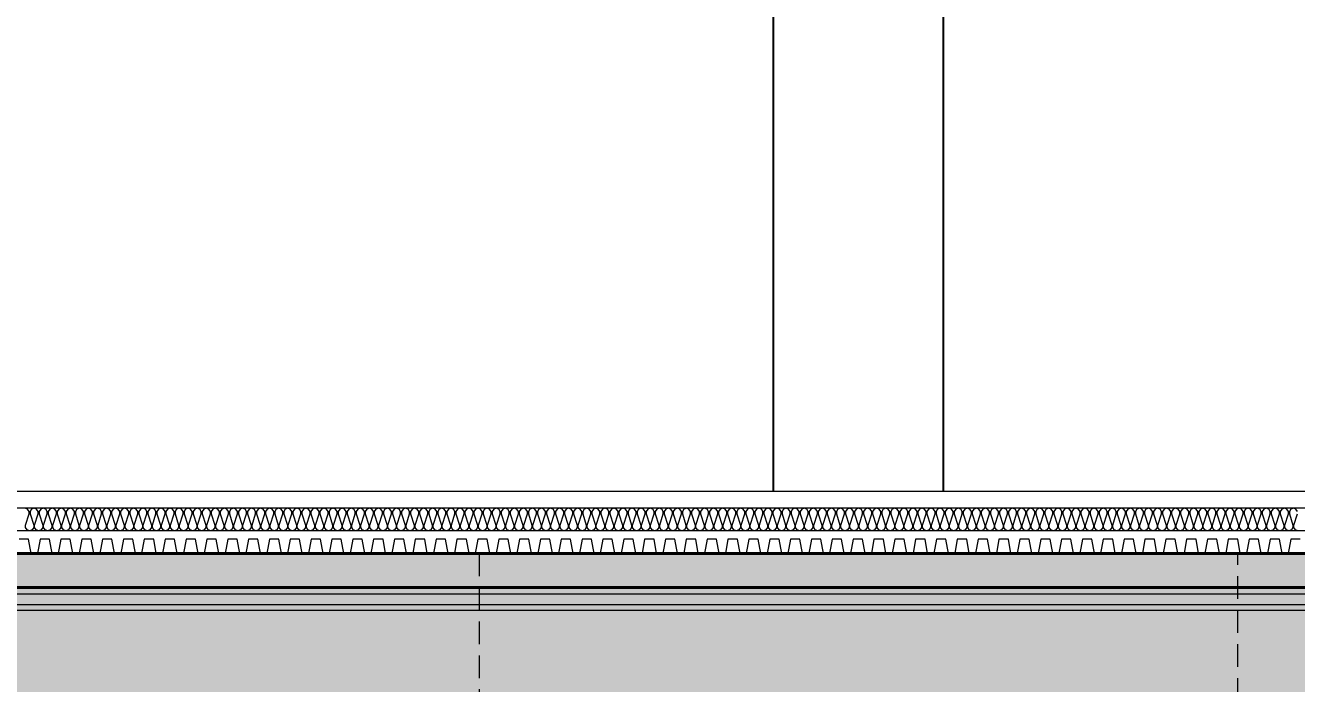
# Model space of a CAD drawing. Header units: millimetres. Extents: x 0 to 420000, y 0 to 297000.
# Drawn here: x 278656 to 289880, y 22751 to 28563 of the extents above; entities that cross this region are included whole.
import ezdxf
from ezdxf.enums import TextEntityAlignment as Align

# ---------------------------------------------------------------- set-up
doc = ezdxf.new("R2010")
doc.units = ezdxf.units.MM
doc.linetypes.add('CEN', pattern=[62, 60, -1, 0, -1])
doc.linetypes.add('HIDDEN', pattern=[0.375, 0.25, -0.125])
for name, color, linetype, lineweight in [('A-AXIS-LINE', 1, 'CEN', 15), ('A-CONC-LIN1', 2, 'Continuous', 40), ('A-ELEV-LIN2', 7, 'Continuous', 25), ('A-SECT-LIN3', 255, 'Continuous', 18), ('A-XXXX-DRBD', 9, 'Continuous', 20), ('A-XXXX-FIN2', 6, 'Continuous', 20), ('A-XXXX-HATC', 8, 'Continuous', 18), ('A-XXXX-HID', 8, 'HIDDEN', 18), ('A-XXXX-INSL2', 8, 'Continuous', 18)]:
    doc.layers.add(name, color=color, linetype=linetype, lineweight=lineweight)
doc.layers.add('A-CONC-SOLD', color=253, linetype='CEN')
doc.layers.add('A-XXXX-SOLD', color=252, linetype='Continuous')
doc.layers.add('A-XXXX-NPLT', color=144, linetype='Continuous', lineweight=15, plot=False)
doc.styles.add('맑은고딕', font='')
doc.styles.get('맑은고딕').set_extended_font_data('Malgun Gothic')

# ---------------------------------------------------------------- blocks, each defined once
blk = doc.blocks.new('axis(211208)')
at = {"layer": 'A-AXIS-LINE', "ltscale": 1000}
for p, q in [((4631788.1, -441118.7), (4955413.1, -441118.7)), ((4631788.1, -442118.7), (4955413.1, -442118.7))]:
    blk.add_line(p, q, dxfattribs=at)
blk = doc.blocks.new('지하2층')
at = {"layer": 'A-CONC-SOLD'}
h = blk.add_hatch(color=256, dxfattribs=at)
h.dxf.hatch_style = 1
h.paths.add_polyline_path([(4879374, -392169), (4878974, -392169), (4878974, -391119), (4878824, -391119), (4878824, -391369), (4878374, -391369), (4878374, -392369), (4878324, -392369), (4878324, -393069), (4878674, -393069), (4878674, -401669), (4877924, -401669), (4877924, -401119), (4877724, -401119), (4877724, -401669), (4801524, -401669), (4801524, -401129), (4801324, -401129), (4801324, -401969), (4801494, -401969), (4801479, -401978), (4801479, -402319), (4759169, -402319), (4759169, -401978), (4759154, -401969), (4759324, -401969), (4759324, -401129), (4759124, -401129), (4759124, -401669), (4682924, -401669), (4682924, -401119), (4682724, -401119), (4682724, -401669), (4681974, -401669), (4681974, -393069), (4682324, -393069), (4682324, -392369), (4682274, -392369), (4682274, -391369), (4681824, -391369), (4681824, -391119), (4681674, -391119), (4681674, -392169), (4681274, -392169), (4681274, -401969), (4758324, -401969), (4758324, -402619), (4802324, -402619), (4802324, -401969), (4879374, -401969)])
at = {"layer": 'A-CONC-LIN1'}
for points in [[(4681674, -391119), (4681674, -392169), (4681274, -392169), (4681274, -401969), (4758324, -401969), (4758324, -402619), (4802324, -402619), (4802324, -401969), (4879374, -401969), (4879374, -392169), (4878974, -392169), (4878974, -391119)], [(4878974, -391119), (4878824, -391119), (4878824, -391369), (4878374, -391369), (4878374, -392369), (4878324, -392369), (4878324, -393069), (4878674, -393069), (4878674, -401669), (4877924, -401669), (4877924, -401119), (4877724, -401119), (4877724, -401669), (4801524, -401669), (4801524, -401129), (4801324, -401129), (4801324, -401969), (4801494, -401969), (4801479, -401978), (4801479, -402319), (4759169, -402319)]]:
    blk.add_lwpolyline(points, dxfattribs=at)
at = {"layer": 'A-ELEV-LIN2'}
for p, q in [((4855574, -401119), (4855574, -392869)), ((4857074, -401119), (4857074, -392869))]:
    blk.add_line(p, q, dxfattribs=at)
at = {"layer": 'A-XXXX-DRBD'}
blk.add_lwpolyline([(4860224, -401544), (4860142, -401544), (4860118, -401669), (4860064, -401669), (4860040, -401544), (4859958, -401544), (4859934, -401669), (4859880, -401669), (4859856, -401544), (4859773, -401544), (4859750, -401669), (4859695, -401669), (4859672, -401544), (4859589, -401544), (4859566, -401669), (4859511, -401669), (4859488, -401544), (4859405, -401544), (4859382, -401669), (4859327, -401669), (4859304, -401544), (4859221, -401544), (4859198, -401669), (4859143, -401669), (4859120, -401544), (4859037, -401544), (4859014, -401669), (4858959, -401669), (4858936, -401544), (4858853, -401544), (4858830, -401669), (4858775, -401669), (4858752, -401544), (4858669, -401544), (4858646, -401669), (4858591, -401669), (4858568, -401544), (4858485, -401544), (4858461, -401669), (4858407, -401669), (4858384, -401544), (4858301, -401544), (4858277, -401669), (4858223, -401669), (4858199, -401544), (4858117, -401544), (4858093, -401669), (4858039, -401669), (4858015, -401544), (4857933, -401544), (4857909, -401669), (4857855, -401669), (4857831, -401544), (4857748, -401544), (4857725, -401669), (4857670, -401669), (4857647, -401544), (4857564, -401544), (4857541, -401669), (4857486, -401669), (4857463, -401544), (4857380, -401544), (4857357, -401669), (4857302, -401669), (4857279, -401544), (4857196, -401544), (4857173, -401669), (4857118, -401669), (4857095, -401544), (4857012, -401544), (4856989, -401669), (4856934, -401669), (4856911, -401544), (4856828, -401544), (4856805, -401669), (4856750, -401669), (4856727, -401544), (4856644, -401544), (4856621, -401669), (4856566, -401669), (4856543, -401544), (4856460, -401544), (4856437, -401669), (4856382, -401669), (4856359, -401544), (4856276, -401544), (4856252, -401669), (4856198, -401669), (4856174, -401544), (4856092, -401544), (4856068, -401669), (4856014, -401669), (4855990, -401544), (4855908, -401544), (4855884, -401669), (4855830, -401669), (4855806, -401544), (4855723, -401544), (4855700, -401669), (4855646, -401669), (4855622, -401544), (4855539, -401544), (4855516, -401669), (4855461, -401669), (4855438, -401544), (4855355, -401544), (4855332, -401669), (4855277, -401669), (4855254, -401544), (4855171, -401544), (4855148, -401669), (4855093, -401669), (4855070, -401544), (4854987, -401544), (4854964, -401669), (4854909, -401669), (4854886, -401544), (4854803, -401544), (4854780, -401669), (4854725, -401669), (4854702, -401544), (4854619, -401544), (4854596, -401669), (4854541, -401669), (4854518, -401544), (4854435, -401544), (4854412, -401669), (4854357, -401669), (4854334, -401544), (4854251, -401544), (4854227, -401669), (4854173, -401669), (4854149, -401544), (4854067, -401544), (4854043, -401669), (4853989, -401669), (4853965, -401544), (4853883, -401544), (4853859, -401669), (4853805, -401669), (4853781, -401544), (4853698, -401544), (4853675, -401669), (4853621, -401669), (4853597, -401544), (4853514, -401544), (4853491, -401669), (4853436, -401669), (4853413, -401544), (4853330, -401544), (4853307, -401669), (4853252, -401669), (4853229, -401544), (4853146, -401544), (4853123, -401669), (4853068, -401669), (4853045, -401544), (4852962, -401544), (4852939, -401669), (4852884, -401669), (4852861, -401544), (4852778, -401544), (4852755, -401669), (4852700, -401669), (4852677, -401544), (4852594, -401544), (4852571, -401669), (4852516, -401669), (4852493, -401544), (4852410, -401544), (4852387, -401669), (4852332, -401669), (4852309, -401544), (4852226, -401544), (4852202, -401669), (4852148, -401669), (4852125, -401544), (4852042, -401544), (4852018, -401669), (4851964, -401669), (4851940, -401544), (4851858, -401544), (4851834, -401669), (4851780, -401669), (4851756, -401544), (4851674, -401544), (4851650, -401669), (4851596, -401669), (4851572, -401544), (4851489, -401544), (4851466, -401669), (4851411, -401669), (4851388, -401544), (4851305, -401544), (4851282, -401669), (4851227, -401669), (4851204, -401544), (4851121, -401544), (4851098, -401669), (4851043, -401669), (4851020, -401544), (4850937, -401544), (4850914, -401669), (4850859, -401669), (4850836, -401544), (4850753, -401544), (4850730, -401669), (4850675, -401669), (4850652, -401544), (4850569, -401544), (4850546, -401669), (4850491, -401669), (4850468, -401544), (4850385, -401544), (4850362, -401669), (4850307, -401669), (4850284, -401544), (4850201, -401544), (4850177, -401669), (4850123, -401669), (4850100, -401544), (4850017, -401544), (4849993, -401669), (4849939, -401669), (4849915, -401544), (4849833, -401544), (4849809, -401669), (4849755, -401669), (4849731, -401544), (4849649, -401544), (4849625, -401669), (4849571, -401669), (4849547, -401544), (4849464, -401544), (4849441, -401669), (4849386, -401669), (4849363, -401544), (4849280, -401544), (4849257, -401669), (4849202, -401669), (4849179, -401544), (4849096, -401544), (4849073, -401669), (4849018, -401669), (4848995, -401544), (4848912, -401544)], dxfattribs=at)
at = {"layer": 'A-XXXX-FIN2'}
blk.add_lwpolyline([(4801424, -401119), (4877724, -401119)], dxfattribs=at)
at = {"layer": 'A-XXXX-INSL2'}
for points in [[(4877724, -401269), (4801534, -401269)], [(4860204, -401469), (4860182, -401461), (4860168, -401441), (4860168, -401419), (4860200, -401319)], [(4860200, -401297), (4860186, -401277), (4860164, -401269), (4860142, -401277), (4860128, -401297), (4860128, -401319), (4860160, -401419), (4860160, -401441), (4860146, -401461), (4860124, -401469), (4860102, -401461), (4860088, -401441), (4860088, -401419), (4860120, -401319), (4860120, -401297), (4860106, -401277), (4860084, -401269), (4860062, -401277), (4860048, -401297), (4860048, -401319), (4860080, -401419), (4860080, -401441), (4860066, -401461), (4860044, -401469), (4860022, -401461), (4860008, -401441), (4860008, -401419), (4860040, -401319), (4860040, -401297), (4860026, -401277), (4860004, -401269), (4859982, -401277), (4859968, -401297), (4859968, -401319), (4860000, -401419), (4860000, -401441), (4859986, -401461), (4859964, -401469), (4859942, -401461), (4859928, -401441), (4859928, -401419), (4859960, -401319), (4859960, -401297), (4859946, -401277), (4859924, -401269), (4859902, -401277), (4859888, -401297), (4859888, -401319), (4859920, -401419), (4859920, -401441), (4859906, -401461), (4859884, -401469), (4859862, -401461), (4859848, -401441), (4859848, -401419), (4859880, -401319), (4859880, -401297), (4859866, -401277), (4859844, -401269), (4859822, -401277), (4859808, -401297), (4859808, -401319), (4859840, -401419), (4859840, -401441), (4859826, -401461), (4859804, -401469), (4859782, -401461), (4859768, -401441), (4859768, -401419), (4859800, -401319), (4859800, -401297), (4859786, -401277), (4859764, -401269), (4859742, -401277), (4859728, -401297), (4859728, -401319), (4859760, -401419), (4859760, -401441), (4859746, -401461), (4859724, -401469), (4859702, -401461), (4859688, -401441), (4859688, -401419), (4859720, -401319), (4859720, -401297), (4859706, -401277), (4859684, -401269), (4859662, -401277), (4859648, -401297), (4859648, -401319), (4859680, -401419), (4859680, -401441), (4859666, -401461), (4859644, -401469), (4859622, -401461), (4859608, -401441), (4859608, -401419), (4859640, -401319), (4859640, -401297), (4859626, -401277), (4859604, -401269), (4859582, -401277), (4859568, -401297), (4859568, -401319), (4859600, -401419), (4859600, -401441), (4859586, -401461), (4859564, -401469), (4859542, -401461), (4859528, -401441), (4859528, -401419), (4859560, -401319), (4859560, -401297), (4859546, -401277), (4859524, -401269), (4859502, -401277), (4859488, -401297), (4859488, -401319), (4859520, -401419), (4859520, -401441), (4859506, -401461), (4859484, -401469), (4859462, -401461), (4859448, -401441), (4859448, -401419), (4859480, -401319), (4859480, -401297), (4859466, -401277), (4859444, -401269), (4859422, -401277), (4859408, -401297), (4859408, -401319), (4859440, -401419), (4859440, -401441), (4859426, -401461), (4859404, -401469), (4859382, -401461), (4859368, -401441), (4859368, -401419), (4859400, -401319), (4859400, -401297), (4859386, -401277), (4859364, -401269), (4859342, -401277), (4859328, -401297), (4859328, -401319), (4859360, -401419), (4859360, -401441), (4859346, -401461), (4859324, -401469), (4859302, -401461), (4859288, -401441), (4859288, -401419), (4859320, -401319), (4859320, -401297), (4859306, -401277), (4859284, -401269), (4859262, -401277), (4859248, -401297), (4859248, -401319), (4859280, -401419), (4859280, -401441), (4859266, -401461), (4859244, -401469), (4859222, -401461), (4859208, -401441), (4859208, -401419), (4859240, -401319), (4859240, -401297), (4859226, -401277), (4859204, -401269), (4859182, -401277), (4859168, -401297), (4859168, -401319), (4859200, -401419), (4859200, -401441), (4859186, -401461), (4859164, -401469), (4859142, -401461), (4859128, -401441), (4859128, -401419), (4859160, -401319), (4859160, -401297), (4859146, -401277), (4859124, -401269), (4859102, -401277), (4859088, -401297), (4859088, -401319), (4859120, -401419), (4859120, -401441), (4859106, -401461), (4859084, -401469), (4859062, -401461), (4859048, -401441), (4859048, -401419), (4859080, -401319), (4859080, -401297), (4859066, -401277), (4859044, -401269), (4859022, -401277), (4859008, -401297), (4859008, -401319), (4859040, -401419), (4859040, -401441), (4859026, -401461), (4859004, -401469), (4858982, -401461), (4858968, -401441), (4858968, -401419), (4859000, -401319), (4859000, -401297), (4858986, -401277), (4858964, -401269), (4858942, -401277), (4858928, -401297), (4858928, -401319), (4858960, -401419), (4858960, -401441), (4858946, -401461), (4858924, -401469), (4858902, -401461), (4858888, -401441), (4858888, -401419), (4858920, -401319), (4858920, -401297), (4858906, -401277), (4858884, -401269), (4858862, -401277), (4858848, -401297), (4858848, -401319), (4858880, -401419), (4858880, -401441), (4858866, -401461), (4858844, -401469), (4858822, -401461), (4858808, -401441), (4858808, -401419), (4858840, -401319), (4858840, -401297), (4858826, -401277), (4858804, -401269), (4858782, -401277), (4858768, -401297), (4858768, -401319), (4858800, -401419), (4858800, -401441), (4858786, -401461), (4858764, -401469), (4858742, -401461), (4858728, -401441), (4858728, -401419), (4858760, -401319), (4858760, -401297), (4858746, -401277), (4858724, -401269), (4858702, -401277), (4858688, -401297), (4858688, -401319), (4858720, -401419), (4858720, -401441), (4858706, -401461), (4858684, -401469), (4858662, -401461), (4858648, -401441), (4858648, -401419), (4858680, -401319), (4858680, -401297), (4858666, -401277), (4858644, -401269), (4858622, -401277), (4858608, -401297), (4858608, -401319), (4858640, -401419), (4858640, -401441), (4858626, -401461), (4858604, -401469), (4858582, -401461), (4858568, -401441), (4858568, -401419), (4858600, -401319), (4858600, -401297), (4858586, -401277), (4858564, -401269), (4858542, -401277), (4858528, -401297), (4858528, -401319), (4858560, -401419), (4858560, -401441), (4858546, -401461), (4858524, -401469), (4858502, -401461), (4858488, -401441), (4858488, -401419), (4858520, -401319), (4858520, -401297), (4858506, -401277), (4858484, -401269), (4858462, -401277), (4858448, -401297), (4858448, -401319), (4858480, -401419), (4858480, -401441), (4858466, -401461), (4858444, -401469), (4858422, -401461), (4858408, -401441), (4858408, -401419), (4858440, -401319), (4858440, -401297), (4858426, -401277), (4858404, -401269), (4858382, -401277), (4858368, -401297), (4858368, -401319), (4858400, -401419), (4858400, -401441), (4858386, -401461), (4858364, -401469), (4858342, -401461), (4858328, -401441), (4858328, -401419), (4858360, -401319), (4858360, -401297), (4858346, -401277), (4858324, -401269), (4858302, -401277), (4858288, -401297), (4858288, -401319), (4858320, -401419), (4858320, -401441), (4858306, -401461), (4858284, -401469), (4858262, -401461), (4858248, -401441), (4858248, -401419), (4858280, -401319), (4858280, -401297), (4858266, -401277), (4858244, -401269), (4858222, -401277), (4858208, -401297), (4858208, -401319), (4858240, -401419), (4858240, -401441), (4858226, -401461), (4858204, -401469), (4858182, -401461), (4858168, -401441), (4858168, -401419), (4858200, -401319), (4858200, -401297), (4858186, -401277), (4858164, -401269), (4858142, -401277), (4858128, -401297), (4858128, -401319), (4858160, -401419), (4858160, -401441), (4858146, -401461), (4858124, -401469), (4858102, -401461), (4858088, -401441), (4858088, -401419), (4858120, -401319), (4858120, -401297), (4858106, -401277), (4858084, -401269), (4858062, -401277), (4858048, -401297), (4858048, -401319), (4858080, -401419), (4858080, -401441), (4858066, -401461), (4858044, -401469), (4858022, -401461), (4858008, -401441), (4858008, -401419), (4858040, -401319), (4858040, -401297), (4858026, -401277), (4858004, -401269), (4857982, -401277), (4857968, -401297), (4857968, -401319), (4858000, -401419), (4858000, -401441), (4857986, -401461), (4857964, -401469), (4857942, -401461), (4857928, -401441), (4857928, -401419), (4857960, -401319), (4857960, -401297), (4857946, -401277), (4857924, -401269), (4857902, -401277), (4857888, -401297), (4857888, -401319), (4857920, -401419), (4857920, -401441), (4857906, -401461), (4857884, -401469), (4857862, -401461), (4857848, -401441), (4857848, -401419), (4857880, -401319), (4857880, -401297), (4857866, -401277), (4857844, -401269), (4857822, -401277), (4857808, -401297), (4857808, -401319), (4857840, -401419), (4857840, -401441), (4857826, -401461), (4857804, -401469), (4857782, -401461), (4857768, -401441), (4857768, -401419), (4857800, -401319), (4857800, -401297), (4857786, -401277), (4857764, -401269), (4857742, -401277), (4857728, -401297), (4857728, -401319), (4857760, -401419), (4857760, -401441), (4857746, -401461), (4857724, -401469), (4857702, -401461), (4857688, -401441), (4857688, -401419), (4857720, -401319), (4857720, -401297), (4857706, -401277), (4857684, -401269), (4857662, -401277), (4857648, -401297), (4857648, -401319), (4857680, -401419), (4857680, -401441), (4857666, -401461), (4857644, -401469), (4857622, -401461), (4857608, -401441), (4857608, -401419), (4857640, -401319), (4857640, -401297), (4857626, -401277), (4857604, -401269), (4857582, -401277), (4857568, -401297), (4857568, -401319), (4857600, -401419), (4857600, -401441), (4857586, -401461), (4857564, -401469), (4857542, -401461), (4857528, -401441), (4857528, -401419), (4857560, -401319), (4857560, -401297), (4857546, -401277), (4857524, -401269), (4857502, -401277), (4857488, -401297), (4857488, -401319), (4857520, -401419), (4857520, -401441), (4857506, -401461), (4857484, -401469), (4857462, -401461), (4857448, -401441), (4857448, -401419), (4857480, -401319), (4857480, -401297), (4857466, -401277), (4857444, -401269), (4857422, -401277), (4857408, -401297), (4857408, -401319), (4857440, -401419), (4857440, -401441), (4857426, -401461), (4857404, -401469), (4857382, -401461), (4857368, -401441), (4857368, -401419), (4857400, -401319), (4857400, -401297), (4857386, -401277), (4857364, -401269), (4857342, -401277), (4857328, -401297), (4857328, -401319), (4857360, -401419), (4857360, -401441), (4857346, -401461), (4857324, -401469), (4857302, -401461), (4857288, -401441), (4857288, -401419), (4857320, -401319), (4857320, -401297), (4857306, -401277), (4857284, -401269), (4857262, -401277), (4857248, -401297), (4857248, -401319), (4857280, -401419), (4857280, -401441), (4857266, -401461), (4857244, -401469), (4857222, -401461), (4857208, -401441), (4857208, -401419), (4857240, -401319), (4857240, -401297), (4857226, -401277), (4857204, -401269), (4857182, -401277), (4857168, -401297), (4857168, -401319), (4857200, -401419), (4857200, -401441), (4857186, -401461), (4857164, -401469), (4857142, -401461), (4857128, -401441), (4857128, -401419), (4857160, -401319), (4857160, -401297), (4857146, -401277), (4857124, -401269), (4857102, -401277), (4857088, -401297), (4857088, -401319), (4857120, -401419), (4857120, -401441), (4857106, -401461), (4857084, -401469), (4857062, -401461), (4857048, -401441), (4857048, -401419), (4857080, -401319), (4857080, -401297), (4857066, -401277), (4857044, -401269), (4857022, -401277), (4857008, -401297), (4857008, -401319), (4857040, -401419), (4857040, -401441), (4857026, -401461), (4857004, -401469), (4856982, -401461), (4856968, -401441), (4856968, -401419), (4857000, -401319), (4857000, -401297), (4856986, -401277), (4856964, -401269), (4856942, -401277), (4856928, -401297), (4856928, -401319), (4856960, -401419), (4856960, -401441), (4856946, -401461), (4856924, -401469), (4856902, -401461), (4856888, -401441), (4856888, -401419), (4856920, -401319), (4856920, -401297), (4856906, -401277), (4856884, -401269), (4856862, -401277), (4856848, -401297), (4856848, -401319), (4856880, -401419), (4856880, -401441), (4856866, -401461), (4856844, -401469), (4856822, -401461), (4856808, -401441), (4856808, -401419), (4856840, -401319), (4856840, -401297), (4856826, -401277), (4856804, -401269), (4856782, -401277), (4856768, -401297), (4856768, -401319), (4856800, -401419), (4856800, -401441), (4856786, -401461), (4856764, -401469), (4856742, -401461), (4856728, -401441), (4856728, -401419), (4856760, -401319), (4856760, -401297), (4856746, -401277), (4856724, -401269), (4856702, -401277), (4856688, -401297), (4856688, -401319), (4856720, -401419), (4856720, -401441), (4856706, -401461), (4856684, -401469), (4856662, -401461), (4856648, -401441), (4856648, -401419), (4856680, -401319), (4856680, -401297), (4856666, -401277), (4856644, -401269), (4856622, -401277), (4856608, -401297), (4856608, -401319), (4856640, -401419), (4856640, -401441), (4856626, -401461), (4856604, -401469), (4856582, -401461), (4856568, -401441), (4856568, -401419), (4856600, -401319), (4856600, -401297), (4856586, -401277), (4856564, -401269), (4856542, -401277), (4856528, -401297), (4856528, -401319), (4856560, -401419), (4856560, -401441), (4856546, -401461), (4856524, -401469), (4856502, -401461), (4856488, -401441), (4856488, -401419), (4856520, -401319), (4856520, -401297), (4856506, -401277), (4856484, -401269), (4856462, -401277), (4856448, -401297), (4856448, -401319), (4856480, -401419), (4856480, -401441), (4856466, -401461), (4856444, -401469), (4856422, -401461), (4856408, -401441), (4856408, -401419), (4856440, -401319), (4856440, -401297), (4856426, -401277), (4856404, -401269), (4856382, -401277), (4856368, -401297), (4856368, -401319), (4856400, -401419), (4856400, -401441), (4856386, -401461), (4856364, -401469), (4856342, -401461), (4856328, -401441), (4856328, -401419), (4856360, -401319), (4856360, -401297), (4856346, -401277), (4856324, -401269), (4856302, -401277), (4856288, -401297), (4856288, -401319), (4856320, -401419), (4856320, -401441), (4856306, -401461), (4856284, -401469), (4856262, -401461), (4856248, -401441), (4856248, -401419), (4856280, -401319), (4856280, -401297), (4856266, -401277), (4856244, -401269), (4856222, -401277), (4856208, -401297), (4856208, -401319), (4856240, -401419), (4856240, -401441), (4856226, -401461), (4856204, -401469), (4856182, -401461), (4856168, -401441), (4856168, -401419), (4856200, -401319), (4856200, -401297), (4856186, -401277), (4856164, -401269), (4856142, -401277), (4856128, -401297), (4856128, -401319), (4856160, -401419), (4856160, -401441), (4856146, -401461), (4856124, -401469), (4856102, -401461), (4856088, -401441), (4856088, -401419), (4856120, -401319), (4856120, -401297), (4856106, -401277), (4856084, -401269), (4856062, -401277), (4856048, -401297), (4856048, -401319), (4856080, -401419), (4856080, -401441), (4856066, -401461), (4856044, -401469), (4856022, -401461), (4856008, -401441), (4856008, -401419), (4856040, -401319), (4856040, -401297), (4856026, -401277), (4856004, -401269), (4855982, -401277), (4855968, -401297), (4855968, -401319), (4856000, -401419), (4856000, -401441), (4855986, -401461), (4855964, -401469), (4855942, -401461), (4855928, -401441), (4855928, -401419), (4855960, -401319), (4855960, -401297), (4855946, -401277), (4855924, -401269), (4855902, -401277), (4855888, -401297), (4855888, -401319), (4855920, -401419), (4855920, -401441), (4855906, -401461), (4855884, -401469), (4855862, -401461), (4855848, -401441), (4855848, -401419), (4855880, -401319), (4855880, -401297), (4855866, -401277), (4855844, -401269), (4855822, -401277), (4855808, -401297), (4855808, -401319), (4855840, -401419), (4855840, -401441), (4855826, -401461), (4855804, -401469), (4855782, -401461), (4855768, -401441), (4855768, -401419), (4855800, -401319), (4855800, -401297), (4855786, -401277), (4855764, -401269), (4855742, -401277), (4855728, -401297), (4855728, -401319), (4855760, -401419), (4855760, -401441), (4855746, -401461), (4855724, -401469), (4855702, -401461), (4855688, -401441), (4855688, -401419), (4855720, -401319), (4855720, -401297), (4855706, -401277), (4855684, -401269), (4855662, -401277), (4855648, -401297), (4855648, -401319), (4855680, -401419), (4855680, -401441), (4855666, -401461), (4855644, -401469), (4855622, -401461), (4855608, -401441), (4855608, -401419), (4855640, -401319), (4855640, -401297), (4855626, -401277), (4855604, -401269), (4855582, -401277), (4855568, -401297), (4855568, -401319), (4855600, -401419), (4855600, -401441), (4855586, -401461), (4855564, -401469), (4855542, -401461), (4855528, -401441), (4855528, -401419), (4855560, -401319), (4855560, -401297), (4855546, -401277), (4855524, -401269), (4855502, -401277), (4855488, -401297), (4855488, -401319), (4855520, -401419), (4855520, -401441), (4855506, -401461), (4855484, -401469), (4855462, -401461), (4855448, -401441), (4855448, -401419), (4855480, -401319), (4855480, -401297), (4855466, -401277), (4855444, -401269), (4855422, -401277), (4855408, -401297), (4855408, -401319), (4855440, -401419), (4855440, -401441), (4855426, -401461), (4855404, -401469), (4855382, -401461), (4855368, -401441), (4855368, -401419), (4855400, -401319), (4855400, -401297), (4855386, -401277), (4855364, -401269), (4855342, -401277), (4855328, -401297), (4855328, -401319), (4855360, -401419), (4855360, -401441), (4855346, -401461), (4855324, -401469), (4855302, -401461), (4855288, -401441), (4855288, -401419), (4855320, -401319), (4855320, -401297), (4855306, -401277), (4855284, -401269), (4855262, -401277), (4855248, -401297), (4855248, -401319), (4855280, -401419), (4855280, -401441), (4855266, -401461), (4855244, -401469), (4855222, -401461), (4855208, -401441), (4855208, -401419), (4855240, -401319), (4855240, -401297), (4855226, -401277), (4855204, -401269), (4855182, -401277), (4855168, -401297), (4855168, -401319), (4855200, -401419), (4855200, -401441), (4855186, -401461), (4855164, -401469), (4855142, -401461), (4855128, -401441), (4855128, -401419), (4855160, -401319), (4855160, -401297), (4855146, -401277), (4855124, -401269), (4855102, -401277), (4855088, -401297), (4855088, -401319), (4855120, -401419), (4855120, -401441), (4855106, -401461), (4855084, -401469), (4855062, -401461), (4855048, -401441), (4855048, -401419), (4855080, -401319), (4855080, -401297), (4855066, -401277), (4855044, -401269), (4855022, -401277), (4855008, -401297), (4855008, -401319), (4855040, -401419), (4855040, -401441), (4855026, -401461), (4855004, -401469), (4854982, -401461), (4854968, -401441), (4854968, -401419), (4855000, -401319), (4855000, -401297), (4854986, -401277), (4854964, -401269), (4854942, -401277), (4854928, -401297), (4854928, -401319), (4854960, -401419), (4854960, -401441), (4854946, -401461), (4854924, -401469), (4854902, -401461), (4854888, -401441), (4854888, -401419), (4854920, -401319), (4854920, -401297), (4854906, -401277), (4854884, -401269), (4854862, -401277), (4854848, -401297), (4854848, -401319), (4854880, -401419), (4854880, -401441), (4854866, -401461), (4854844, -401469), (4854822, -401461), (4854808, -401441), (4854808, -401419), (4854840, -401319), (4854840, -401297), (4854826, -401277), (4854804, -401269), (4854782, -401277), (4854768, -401297), (4854768, -401319), (4854800, -401419), (4854800, -401441), (4854786, -401461), (4854764, -401469), (4854742, -401461), (4854728, -401441), (4854728, -401419), (4854760, -401319), (4854760, -401297), (4854746, -401277), (4854724, -401269), (4854702, -401277), (4854688, -401297), (4854688, -401319), (4854720, -401419), (4854720, -401441), (4854706, -401461), (4854684, -401469), (4854662, -401461), (4854648, -401441), (4854648, -401419), (4854680, -401319), (4854680, -401297), (4854666, -401277), (4854644, -401269), (4854622, -401277), (4854608, -401297), (4854608, -401319), (4854640, -401419), (4854640, -401441), (4854626, -401461), (4854604, -401469), (4854582, -401461), (4854568, -401441), (4854568, -401419), (4854600, -401319), (4854600, -401297), (4854586, -401277), (4854564, -401269), (4854542, -401277), (4854528, -401297), (4854528, -401319), (4854560, -401419), (4854560, -401441), (4854546, -401461), (4854524, -401469), (4854502, -401461), (4854488, -401441), (4854488, -401419), (4854520, -401319), (4854520, -401297), (4854506, -401277), (4854484, -401269), (4854462, -401277), (4854448, -401297), (4854448, -401319), (4854480, -401419), (4854480, -401441), (4854466, -401461), (4854444, -401469), (4854422, -401461), (4854408, -401441), (4854408, -401419), (4854440, -401319), (4854440, -401297), (4854426, -401277), (4854404, -401269), (4854382, -401277), (4854368, -401297), (4854368, -401319), (4854400, -401419), (4854400, -401441), (4854386, -401461), (4854364, -401469), (4854342, -401461), (4854328, -401441), (4854328, -401419), (4854360, -401319), (4854360, -401297), (4854346, -401277), (4854324, -401269), (4854302, -401277), (4854288, -401297), (4854288, -401319), (4854320, -401419), (4854320, -401441), (4854306, -401461), (4854284, -401469), (4854262, -401461), (4854248, -401441), (4854248, -401419), (4854280, -401319), (4854280, -401297), (4854266, -401277), (4854244, -401269), (4854222, -401277), (4854208, -401297), (4854208, -401319), (4854240, -401419), (4854240, -401441), (4854226, -401461), (4854204, -401469), (4854182, -401461), (4854168, -401441), (4854168, -401419), (4854200, -401319), (4854200, -401297), (4854186, -401277), (4854164, -401269), (4854142, -401277), (4854128, -401297), (4854128, -401319), (4854160, -401419), (4854160, -401441), (4854146, -401461), (4854124, -401469), (4854102, -401461), (4854088, -401441), (4854088, -401419), (4854120, -401319), (4854120, -401297), (4854106, -401277), (4854084, -401269), (4854062, -401277), (4854048, -401297), (4854048, -401319), (4854080, -401419), (4854080, -401441), (4854066, -401461), (4854044, -401469), (4854022, -401461), (4854008, -401441), (4854008, -401419), (4854040, -401319), (4854040, -401297), (4854026, -401277), (4854004, -401269), (4853982, -401277), (4853968, -401297), (4853968, -401319), (4854000, -401419), (4854000, -401441), (4853986, -401461), (4853964, -401469), (4853942, -401461), (4853928, -401441), (4853928, -401419), (4853960, -401319), (4853960, -401297), (4853946, -401277), (4853924, -401269), (4853902, -401277), (4853888, -401297), (4853888, -401319), (4853920, -401419), (4853920, -401441), (4853906, -401461), (4853884, -401469), (4853862, -401461), (4853848, -401441), (4853848, -401419), (4853880, -401319), (4853880, -401297), (4853866, -401277), (4853844, -401269), (4853822, -401277), (4853808, -401297), (4853808, -401319), (4853840, -401419), (4853840, -401441), (4853826, -401461), (4853804, -401469), (4853782, -401461), (4853768, -401441), (4853768, -401419), (4853800, -401319), (4853800, -401297), (4853786, -401277), (4853764, -401269), (4853742, -401277), (4853728, -401297), (4853728, -401319), (4853760, -401419), (4853760, -401441), (4853746, -401461), (4853724, -401469), (4853702, -401461), (4853688, -401441), (4853688, -401419), (4853720, -401319), (4853720, -401297), (4853706, -401277), (4853684, -401269), (4853662, -401277), (4853648, -401297), (4853648, -401319), (4853680, -401419), (4853680, -401441), (4853666, -401461), (4853644, -401469), (4853622, -401461), (4853608, -401441), (4853608, -401419), (4853640, -401319), (4853640, -401297), (4853626, -401277), (4853604, -401269), (4853582, -401277), (4853568, -401297), (4853568, -401319), (4853600, -401419), (4853600, -401441), (4853586, -401461), (4853564, -401469), (4853542, -401461), (4853528, -401441), (4853528, -401419), (4853560, -401319), (4853560, -401297), (4853546, -401277), (4853524, -401269), (4853502, -401277), (4853488, -401297), (4853488, -401319), (4853520, -401419), (4853520, -401441), (4853506, -401461), (4853484, -401469), (4853462, -401461), (4853448, -401441), (4853448, -401419), (4853480, -401319), (4853480, -401297), (4853466, -401277), (4853444, -401269), (4853422, -401277), (4853408, -401297), (4853408, -401319), (4853440, -401419), (4853440, -401441), (4853426, -401461), (4853404, -401469), (4853382, -401461), (4853368, -401441), (4853368, -401419), (4853400, -401319), (4853400, -401297), (4853386, -401277), (4853364, -401269), (4853342, -401277), (4853328, -401297), (4853328, -401319), (4853360, -401419), (4853360, -401441), (4853346, -401461), (4853324, -401469), (4853302, -401461), (4853288, -401441), (4853288, -401419), (4853320, -401319), (4853320, -401297), (4853306, -401277), (4853284, -401269), (4853262, -401277), (4853248, -401297), (4853248, -401319), (4853280, -401419), (4853280, -401441), (4853266, -401461), (4853244, -401469), (4853222, -401461), (4853208, -401441), (4853208, -401419), (4853240, -401319), (4853240, -401297), (4853226, -401277), (4853204, -401269), (4853182, -401277), (4853168, -401297), (4853168, -401319), (4853200, -401419), (4853200, -401441), (4853186, -401461), (4853164, -401469), (4853142, -401461), (4853128, -401441), (4853128, -401419), (4853160, -401319), (4853160, -401297), (4853146, -401277), (4853124, -401269), (4853102, -401277), (4853088, -401297), (4853088, -401319), (4853120, -401419), (4853120, -401441), (4853106, -401461), (4853084, -401469), (4853062, -401461), (4853048, -401441), (4853048, -401419), (4853080, -401319), (4853080, -401297), (4853066, -401277), (4853044, -401269), (4853022, -401277), (4853008, -401297), (4853008, -401319), (4853040, -401419), (4853040, -401441), (4853026, -401461), (4853004, -401469), (4852982, -401461), (4852968, -401441), (4852968, -401419), (4853000, -401319), (4853000, -401297), (4852986, -401277), (4852964, -401269), (4852942, -401277), (4852928, -401297), (4852928, -401319), (4852960, -401419), (4852960, -401441), (4852946, -401461), (4852924, -401469), (4852902, -401461), (4852888, -401441), (4852888, -401419), (4852920, -401319), (4852920, -401297), (4852906, -401277), (4852884, -401269), (4852862, -401277), (4852848, -401297), (4852848, -401319), (4852880, -401419), (4852880, -401441), (4852866, -401461), (4852844, -401469), (4852822, -401461), (4852808, -401441), (4852808, -401419), (4852840, -401319), (4852840, -401297), (4852826, -401277), (4852804, -401269), (4852782, -401277), (4852768, -401297), (4852768, -401319), (4852800, -401419), (4852800, -401441), (4852786, -401461), (4852764, -401469), (4852742, -401461), (4852728, -401441), (4852728, -401419), (4852760, -401319), (4852760, -401297), (4852746, -401277), (4852724, -401269), (4852702, -401277), (4852688, -401297), (4852688, -401319), (4852720, -401419), (4852720, -401441), (4852706, -401461), (4852684, -401469), (4852662, -401461), (4852648, -401441), (4852648, -401419), (4852680, -401319), (4852680, -401297), (4852666, -401277), (4852644, -401269), (4852622, -401277), (4852608, -401297), (4852608, -401319), (4852640, -401419), (4852640, -401441), (4852626, -401461), (4852604, -401469), (4852582, -401461), (4852568, -401441), (4852568, -401419), (4852600, -401319), (4852600, -401297), (4852586, -401277), (4852564, -401269), (4852542, -401277), (4852528, -401297), (4852528, -401319), (4852560, -401419), (4852560, -401441), (4852546, -401461), (4852524, -401469), (4852502, -401461), (4852488, -401441), (4852488, -401419), (4852520, -401319), (4852520, -401297), (4852506, -401277), (4852484, -401269), (4852462, -401277), (4852448, -401297), (4852448, -401319), (4852480, -401419), (4852480, -401441), (4852466, -401461), (4852444, -401469), (4852422, -401461), (4852408, -401441), (4852408, -401419), (4852440, -401319), (4852440, -401297), (4852426, -401277), (4852404, -401269), (4852382, -401277), (4852368, -401297), (4852368, -401319), (4852400, -401419), (4852400, -401441), (4852386, -401461), (4852364, -401469), (4852342, -401461), (4852328, -401441), (4852328, -401419), (4852360, -401319), (4852360, -401297), (4852346, -401277), (4852324, -401269), (4852302, -401277), (4852288, -401297), (4852288, -401319), (4852320, -401419), (4852320, -401441), (4852306, -401461), (4852284, -401469), (4852262, -401461), (4852248, -401441), (4852248, -401419), (4852280, -401319), (4852280, -401297), (4852266, -401277), (4852244, -401269), (4852222, -401277), (4852208, -401297), (4852208, -401319), (4852240, -401419), (4852240, -401441), (4852226, -401461), (4852204, -401469), (4852182, -401461), (4852168, -401441), (4852168, -401419), (4852200, -401319), (4852200, -401297), (4852186, -401277), (4852164, -401269), (4852142, -401277), (4852128, -401297), (4852128, -401319), (4852160, -401419), (4852160, -401441), (4852146, -401461), (4852124, -401469), (4852102, -401461), (4852088, -401441), (4852088, -401419), (4852120, -401319), (4852120, -401297), (4852106, -401277), (4852084, -401269), (4852062, -401277), (4852048, -401297), (4852048, -401319), (4852080, -401419), (4852080, -401441), (4852066, -401461), (4852044, -401469), (4852022, -401461), (4852008, -401441), (4852008, -401419), (4852040, -401319), (4852040, -401297), (4852026, -401277), (4852004, -401269), (4851982, -401277), (4851968, -401297), (4851968, -401319), (4852000, -401419), (4852000, -401441), (4851986, -401461), (4851964, -401469), (4851942, -401461), (4851928, -401441), (4851928, -401419), (4851960, -401319), (4851960, -401297), (4851946, -401277), (4851924, -401269), (4851902, -401277), (4851888, -401297), (4851888, -401319), (4851920, -401419), (4851920, -401441), (4851906, -401461), (4851884, -401469), (4851862, -401461), (4851848, -401441), (4851848, -401419), (4851880, -401319), (4851880, -401297), (4851866, -401277), (4851844, -401269), (4851822, -401277), (4851808, -401297), (4851808, -401319), (4851840, -401419), (4851840, -401441), (4851826, -401461), (4851804, -401469), (4851782, -401461), (4851768, -401441), (4851768, -401419), (4851800, -401319), (4851800, -401297), (4851786, -401277), (4851764, -401269), (4851742, -401277), (4851728, -401297), (4851728, -401319), (4851760, -401419), (4851760, -401441), (4851746, -401461), (4851724, -401469), (4851702, -401461), (4851688, -401441), (4851688, -401419), (4851720, -401319), (4851720, -401297), (4851706, -401277), (4851684, -401269), (4851662, -401277), (4851648, -401297), (4851648, -401319), (4851680, -401419), (4851680, -401441), (4851666, -401461), (4851644, -401469), (4851622, -401461), (4851608, -401441), (4851608, -401419), (4851640, -401319), (4851640, -401297), (4851626, -401277), (4851604, -401269), (4851582, -401277), (4851568, -401297), (4851568, -401319), (4851600, -401419), (4851600, -401441), (4851586, -401461), (4851564, -401469), (4851542, -401461), (4851528, -401441), (4851528, -401419), (4851560, -401319), (4851560, -401297), (4851546, -401277), (4851524, -401269), (4851502, -401277), (4851488, -401297), (4851488, -401319), (4851520, -401419), (4851520, -401441), (4851506, -401461), (4851484, -401469), (4851462, -401461), (4851448, -401441), (4851448, -401419), (4851480, -401319), (4851480, -401297), (4851466, -401277), (4851444, -401269), (4851422, -401277), (4851408, -401297), (4851408, -401319), (4851440, -401419), (4851440, -401441), (4851426, -401461), (4851404, -401469), (4851382, -401461), (4851368, -401441), (4851368, -401419), (4851400, -401319), (4851400, -401297), (4851386, -401277), (4851364, -401269), (4851342, -401277), (4851328, -401297), (4851328, -401319), (4851360, -401419), (4851360, -401441), (4851346, -401461), (4851324, -401469), (4851302, -401461), (4851288, -401441), (4851288, -401419), (4851320, -401319), (4851320, -401297), (4851306, -401277), (4851284, -401269), (4851262, -401277), (4851248, -401297), (4851248, -401319), (4851280, -401419), (4851280, -401441), (4851266, -401461), (4851244, -401469), (4851222, -401461), (4851208, -401441), (4851208, -401419), (4851240, -401319), (4851240, -401297), (4851226, -401277), (4851204, -401269), (4851182, -401277), (4851168, -401297), (4851168, -401319), (4851200, -401419), (4851200, -401441), (4851186, -401461), (4851164, -401469), (4851142, -401461), (4851128, -401441), (4851128, -401419), (4851160, -401319), (4851160, -401297), (4851146, -401277), (4851124, -401269), (4851102, -401277), (4851088, -401297), (4851088, -401319), (4851120, -401419), (4851120, -401441), (4851106, -401461), (4851084, -401469), (4851062, -401461), (4851048, -401441), (4851048, -401419), (4851080, -401319), (4851080, -401297), (4851066, -401277), (4851044, -401269), (4851022, -401277), (4851008, -401297), (4851008, -401319), (4851040, -401419), (4851040, -401441), (4851026, -401461), (4851004, -401469), (4850982, -401461), (4850968, -401441), (4850968, -401419), (4851000, -401319), (4851000, -401297), (4850986, -401277), (4850964, -401269), (4850942, -401277), (4850928, -401297), (4850928, -401319), (4850960, -401419), (4850960, -401441), (4850946, -401461), (4850924, -401469), (4850902, -401461), (4850888, -401441), (4850888, -401419), (4850920, -401319), (4850920, -401297), (4850906, -401277), (4850884, -401269), (4850862, -401277), (4850848, -401297), (4850848, -401319), (4850880, -401419), (4850880, -401441), (4850866, -401461), (4850844, -401469), (4850822, -401461), (4850808, -401441), (4850808, -401419), (4850840, -401319), (4850840, -401297), (4850826, -401277), (4850804, -401269), (4850782, -401277), (4850768, -401297), (4850768, -401319), (4850800, -401419), (4850800, -401441), (4850786, -401461), (4850764, -401469), (4850742, -401461), (4850728, -401441), (4850728, -401419), (4850760, -401319), (4850760, -401297), (4850746, -401277), (4850724, -401269), (4850702, -401277), (4850688, -401297), (4850688, -401319), (4850720, -401419), (4850720, -401441), (4850706, -401461), (4850684, -401469), (4850662, -401461), (4850648, -401441), (4850648, -401419), (4850680, -401319), (4850680, -401297), (4850666, -401277), (4850644, -401269), (4850622, -401277), (4850608, -401297), (4850608, -401319), (4850640, -401419), (4850640, -401441), (4850626, -401461), (4850604, -401469), (4850582, -401461), (4850568, -401441), (4850568, -401419), (4850600, -401319), (4850600, -401297), (4850586, -401277), (4850564, -401269), (4850542, -401277), (4850528, -401297), (4850528, -401319), (4850560, -401419), (4850560, -401441), (4850546, -401461), (4850524, -401469), (4850502, -401461), (4850488, -401441), (4850488, -401419), (4850520, -401319), (4850520, -401297), (4850506, -401277), (4850484, -401269), (4850462, -401277), (4850448, -401297), (4850448, -401319), (4850480, -401419), (4850480, -401441), (4850466, -401461), (4850444, -401469), (4850422, -401461), (4850408, -401441), (4850408, -401419), (4850440, -401319), (4850440, -401297), (4850426, -401277), (4850404, -401269), (4850382, -401277), (4850368, -401297), (4850368, -401319), (4850400, -401419), (4850400, -401441), (4850386, -401461), (4850364, -401469), (4850342, -401461), (4850328, -401441), (4850328, -401419), (4850360, -401319), (4850360, -401297), (4850346, -401277), (4850324, -401269), (4850302, -401277), (4850288, -401297), (4850288, -401319), (4850320, -401419), (4850320, -401441), (4850306, -401461), (4850284, -401469), (4850262, -401461), (4850248, -401441), (4850248, -401419), (4850280, -401319), (4850280, -401297), (4850266, -401277), (4850244, -401269), (4850222, -401277), (4850208, -401297), (4850208, -401319), (4850240, -401419), (4850240, -401441), (4850226, -401461), (4850204, -401469), (4850182, -401461), (4850168, -401441), (4850168, -401419), (4850200, -401319), (4850200, -401297), (4850186, -401277), (4850164, -401269), (4850142, -401277), (4850128, -401297), (4850128, -401319), (4850160, -401419), (4850160, -401441), (4850146, -401461), (4850124, -401469), (4850102, -401461), (4850088, -401441), (4850088, -401419), (4850120, -401319), (4850120, -401297), (4850106, -401277), (4850084, -401269), (4850062, -401277), (4850048, -401297), (4850048, -401319), (4850080, -401419), (4850080, -401441), (4850066, -401461), (4850044, -401469), (4850022, -401461), (4850008, -401441), (4850008, -401419), (4850040, -401319), (4850040, -401297), (4850026, -401277), (4850004, -401269), (4849982, -401277), (4849968, -401297), (4849968, -401319), (4850000, -401419), (4850000, -401441), (4849986, -401461), (4849964, -401469), (4849942, -401461), (4849928, -401441), (4849928, -401419), (4849960, -401319), (4849960, -401297), (4849946, -401277), (4849924, -401269), (4849902, -401277), (4849888, -401297), (4849888, -401319), (4849920, -401419), (4849920, -401441), (4849906, -401461), (4849884, -401469), (4849862, -401461), (4849848, -401441), (4849848, -401419), (4849880, -401319), (4849880, -401297), (4849866, -401277), (4849844, -401269), (4849822, -401277), (4849808, -401297), (4849808, -401319), (4849840, -401419), (4849840, -401441), (4849826, -401461), (4849804, -401469), (4849782, -401461), (4849768, -401441), (4849768, -401419), (4849800, -401319), (4849800, -401297), (4849786, -401277), (4849764, -401269), (4849742, -401277), (4849728, -401297), (4849728, -401319), (4849760, -401419), (4849760, -401441), (4849746, -401461), (4849724, -401469), (4849702, -401461), (4849688, -401441), (4849688, -401419), (4849720, -401319), (4849720, -401297), (4849706, -401277), (4849684, -401269), (4849662, -401277), (4849648, -401297), (4849648, -401319), (4849680, -401419), (4849680, -401441), (4849666, -401461), (4849644, -401469), (4849622, -401461), (4849608, -401441), (4849608, -401419), (4849640, -401319), (4849640, -401297), (4849626, -401277), (4849604, -401269), (4849582, -401277), (4849568, -401297), (4849568, -401319), (4849600, -401419), (4849600, -401441), (4849586, -401461), (4849564, -401469), (4849542, -401461), (4849528, -401441), (4849528, -401419), (4849560, -401319), (4849560, -401297), (4849546, -401277), (4849524, -401269), (4849502, -401277), (4849488, -401297), (4849488, -401319), (4849520, -401419), (4849520, -401441), (4849506, -401461), (4849484, -401469), (4849462, -401461), (4849448, -401441), (4849448, -401419), (4849480, -401319), (4849480, -401297), (4849466, -401277), (4849444, -401269), (4849422, -401277), (4849408, -401297), (4849408, -401319), (4849440, -401419), (4849440, -401441), (4849426, -401461), (4849404, -401469), (4849382, -401461), (4849368, -401441), (4849368, -401419), (4849400, -401319), (4849400, -401297), (4849386, -401277), (4849364, -401269), (4849342, -401277), (4849328, -401297), (4849328, -401319), (4849360, -401419), (4849360, -401441), (4849346, -401461), (4849324, -401469), (4849302, -401461), (4849288, -401441), (4849288, -401419), (4849320, -401319), (4849320, -401297), (4849306, -401277), (4849284, -401269), (4849262, -401277), (4849248, -401297), (4849248, -401319), (4849280, -401419), (4849280, -401441), (4849266, -401461), (4849244, -401469), (4849222, -401461), (4849208, -401441), (4849208, -401419), (4849240, -401319), (4849240, -401297), (4849226, -401277), (4849204, -401269), (4849182, -401277), (4849168, -401297), (4849168, -401319), (4849200, -401419), (4849200, -401441), (4849186, -401461), (4849164, -401469), (4849142, -401461), (4849128, -401441), (4849128, -401419), (4849160, -401319), (4849160, -401297), (4849146, -401277), (4849124, -401269), (4849102, -401277), (4849088, -401297), (4849088, -401319), (4849120, -401419), (4849120, -401441), (4849106, -401461), (4849084, -401469), (4849062, -401461), (4849048, -401441), (4849048, -401419), (4849080, -401319), (4849080, -401297), (4849066, -401277), (4849044, -401269), (4849022, -401277), (4849008, -401297), (4849008, -401319), (4849040, -401419), (4849040, -401441), (4849026, -401461), (4849004, -401469), (4848982, -401461), (4848968, -401441), (4848968, -401419), (4849000, -401319), (4849000, -401297), (4848986, -401277), (4848964, -401269)], [(4877724, -401469), (4801534, -401469)]]:
    blk.add_lwpolyline(points, dxfattribs=at)
blk = doc.blocks.new('PF1_2')
at = {"layer": 'A-XXXX-HID', "color": 0, "ltscale": 800}
blk.add_lwpolyline([(-3350, 0), (-3350, -3100), (3350, -3100), (3350, 0)], close=True, dxfattribs=at)
at = {"layer": 'A-XXXX-NPLT', "style": '맑은고딕'}
blk.add_text('PF1(H:3100)', height=500, dxfattribs=at).set_placement((-1480, -2845), align=Align.MIDDLE)

msp = doc.modelspace()

# ---------------------------------------------------------------- hatches: boundary and pattern name
at = {"layer": 'A-XXXX-HATC'}
h = msp.add_hatch(dxfattribs=at)
h.set_pattern_fill('DOTS', color=256, scale=10)
h.set_pattern_definition([(0, (0, -50), (7.9375, 15.875), [0, -15.875])])
h.paths.add_polyline_path([(232012.5, 23600), (309062.5, 23600), (309062.5, 23540), (232012.5, 23540)])
h = msp.add_hatch(dxfattribs=at)
h.set_pattern_fill('돌01', color=256, scale=200)
h.set_pattern_definition([(0, (40, -50), (200, 200), [60, -140]), (0, (160, -30), (200, 200), [50, -150]), (0, (150, -20), (200, 200), [40, -160]), (0, (90, 30), (200, 200), [30, -30, 40, -100]), (0, (90, 40), (200, 200), [40, -10, 50, -100]), (0, (0, 80), (200, 200), [50, -150]), (0, (190, 90), (200, 200), [50, -150]), (90, (0, -10), (-200, 200), [30, -170]), (90, (30, 140), (-200, 200), [20, -180]), (90, (40, -50), (-200, 200), [30, -170]), (90, (60, 130), (-200, 200), [10, -190]), (90, (70, 50), (-200, 200), [30, -170]), (90, (90, -20), (-200, 200), [50, -150]), (90, (110, 120), (-200, 200), [30, -170]), (90, (130, 40), (-200, 200), [40, -160]), (90, (140, 40), (-200, 200), [40, -160]), (90, (160, -50), (-200, 200), [20, -180]), (90, (190, -20), (-200, 200), [50, -150]), (45, (20, -30), (0, 200), [84.8528, -197.98991]), (45, (40, -20), (0, 200), [42.4264, -240.41631]), (45, (130, 90), (0, 200), [56.56854, -226.27417]), (45, (130, 100), (0, 200), [42.4264, -240.41631]), (135, (60, 80), (-200, 2e-14), [14.1422, -268.70051]), (135, (20, -30), (-200, 2e-14), [28.2842, -254.55851]), (135, (80, 30), (-200, 2e-14), [28.2842, -254.55851]), (135, (130, 80), (-200, 2e-14), [28.2842, -254.55851]), (135, (190, 120), (-200, 2e-14), [42.4264, -240.41631]), (135, (190, 110), (-200, 2e-14), [28.2842, -254.55851]), (135, (180, 130), (-200, 2e-14), [28.2842, -254.55851]), (135, (120, -50), (-200, 2e-14), [42.4264, -240.41631]), (26.56505, (180, 70), (200, 8e-08), [22.36, -424.8536]), (26.56505, (130, 20), (200, 8e-08), [22.36, -424.8536]), (26.56505, (60, 80), (200, 8e-08), [44.72, -402.4936]), (26.56505, (70, 130), (200, 8e-08), [44.72, -402.4936]), (26.56505, (70, 80), (200, 8e-08), [44.72, -402.4936]), (26.56505, (190, 120), (200, 8e-08), [44.72, -402.4936]), (26.56505, (0, 20), (200, 8e-08), [67.082, -380.1316]), (26.56505, (0, 30), (200, 8e-08), [67.082, -380.1316]), (26.56505, (0, 110), (200, 8e-08), [67.082, -380.1316]), (63.43495, (100, 100), (1e-08, 200), [22.36, -424.8536]), (63.43495, (190, 90), (1e-08, 200), [22.36, -268.333595, 44.72, -111.8]), (63.43495, (170, 70), (1e-08, 200), [44.72, -402.4936]), (63.43495, (50, 90), (1e-08, 200), [44.72, -402.4936]), (63.43495, (40, 90), (1e-08, 200), [44.72, -402.4936]), (63.43495, (110, 110), (1e-08, 200), [67.082, -380.1316]), (116.56505, (60, 60), (-8e-08, 200), [22.36, -424.8536]), (116.56505, (190, 40), (-8e-08, 200), [22.36, -424.8536]), (116.56505, (150, -20), (-8e-08, 200), [44.72, -402.4936]), (116.56505, (140, -10), (-8e-08, 200), [44.72, -402.4936]), (116.56505, (160, 130), (-8e-08, 200), [44.72, -402.4936]), (116.56505, (0, 30), (-8e-08, 200), [44.72, -402.4936]), (116.56505, (100, -50), (-8e-08, 200), [67.082, -380.1316]), (153.43495, (170, 70), (-200, 1e-08), [44.72, -402.4936]), (153.43495, (180, 60), (-200, 1e-08), [44.72, -402.4936]), (153.43495, (30, -40), (-200, 1e-08), [22.36, -424.8536]), (153.43495, (90, 40), (-200, 1e-08), [22.36, -424.8536]), (153.43495, (130, 100), (-200, 1e-08), [22.36, -424.8536])])
h.paths.add_polyline_path([(309062.5, 23540), (232012.5, 23540), (232012.5, 23400), (309062.5, 23400)])
at = {"layer": 'A-XXXX-SOLD'}
h = msp.add_hatch(color=256, dxfattribs=at)
h.dxf.hatch_style = 1
edge = h.paths.add_edge_path()
edge.add_line((188012.5, 23400), (110962.5, 23400))
edge.add_line((110962.5, 23400), (110962.5, 33150))
edge.add_line((110962.5, 33150), (101437.5, 33150))
edge.add_line((101437.5, 33150), (101437.5, 32915.6))
edge.add_arc((97287.5, -3706.2), 36856.3, 83.53481, 96.46519)
edge.add_line((93137.5, 32915.6), (93137.5, 33150))
edge.add_line((93137.5, 33150), (50200, 33150))
edge.add_line((50200, 33150), (50200, 14450))
edge.add_line((50200, 14450), (373825, 14450))
edge.add_line((373825, 14450), (373825, 33150))
edge.add_line((373825, 33150), (343047.9, 33150))
edge.add_line((343047.9, 33150), (343047.9, 32941.7))
edge.add_arc((327897.9, -517956.2), 551106.3, 88.424731, 91.575269)
edge.add_line((312747.9, 32941.7), (312747.9, 33150))
edge.add_line((312747.9, 33150), (309062.5, 33150))
edge.add_line((309062.5, 33150), (309062.5, 23400))
edge.add_line((309062.5, 23400), (232012.5, 23400))
edge.add_line((232012.5, 23400), (232012.5, 22750))
edge.add_line((232012.5, 22750), (188012.5, 22750))
edge.add_line((188012.5, 22750), (188012.5, 23400))

# ---------------------------------------------------------------- linework, layer by layer
at = {"layer": 'A-SECT-LIN3'}
msp.add_lwpolyline([(232012.5, 23600), (309062.5, 23600), (309062.5, 23540), (232012.5, 23540)], close=True, dxfattribs=at)
at = {"layer": 'A-XXXX-HATC'}
msp.add_lwpolyline([(309062.5, 23540), (232012.5, 23540), (232012.5, 23400), (309062.5, 23400)], close=True, dxfattribs=at)

# ---------------------------------------------------------------- block references
for name, p in [('지하2층', (-4570311.3, 425568.7)), ('PF1_2', (286012.5, 23900))]:
    msp.add_blockref(name, p)
at = {"layer": 'A-AXIS-LINE'}
msp.add_blockref('axis(211208)', (-4581588.1, 465568.7), dxfattribs=at)

doc.saveas('drawing.dxf')
